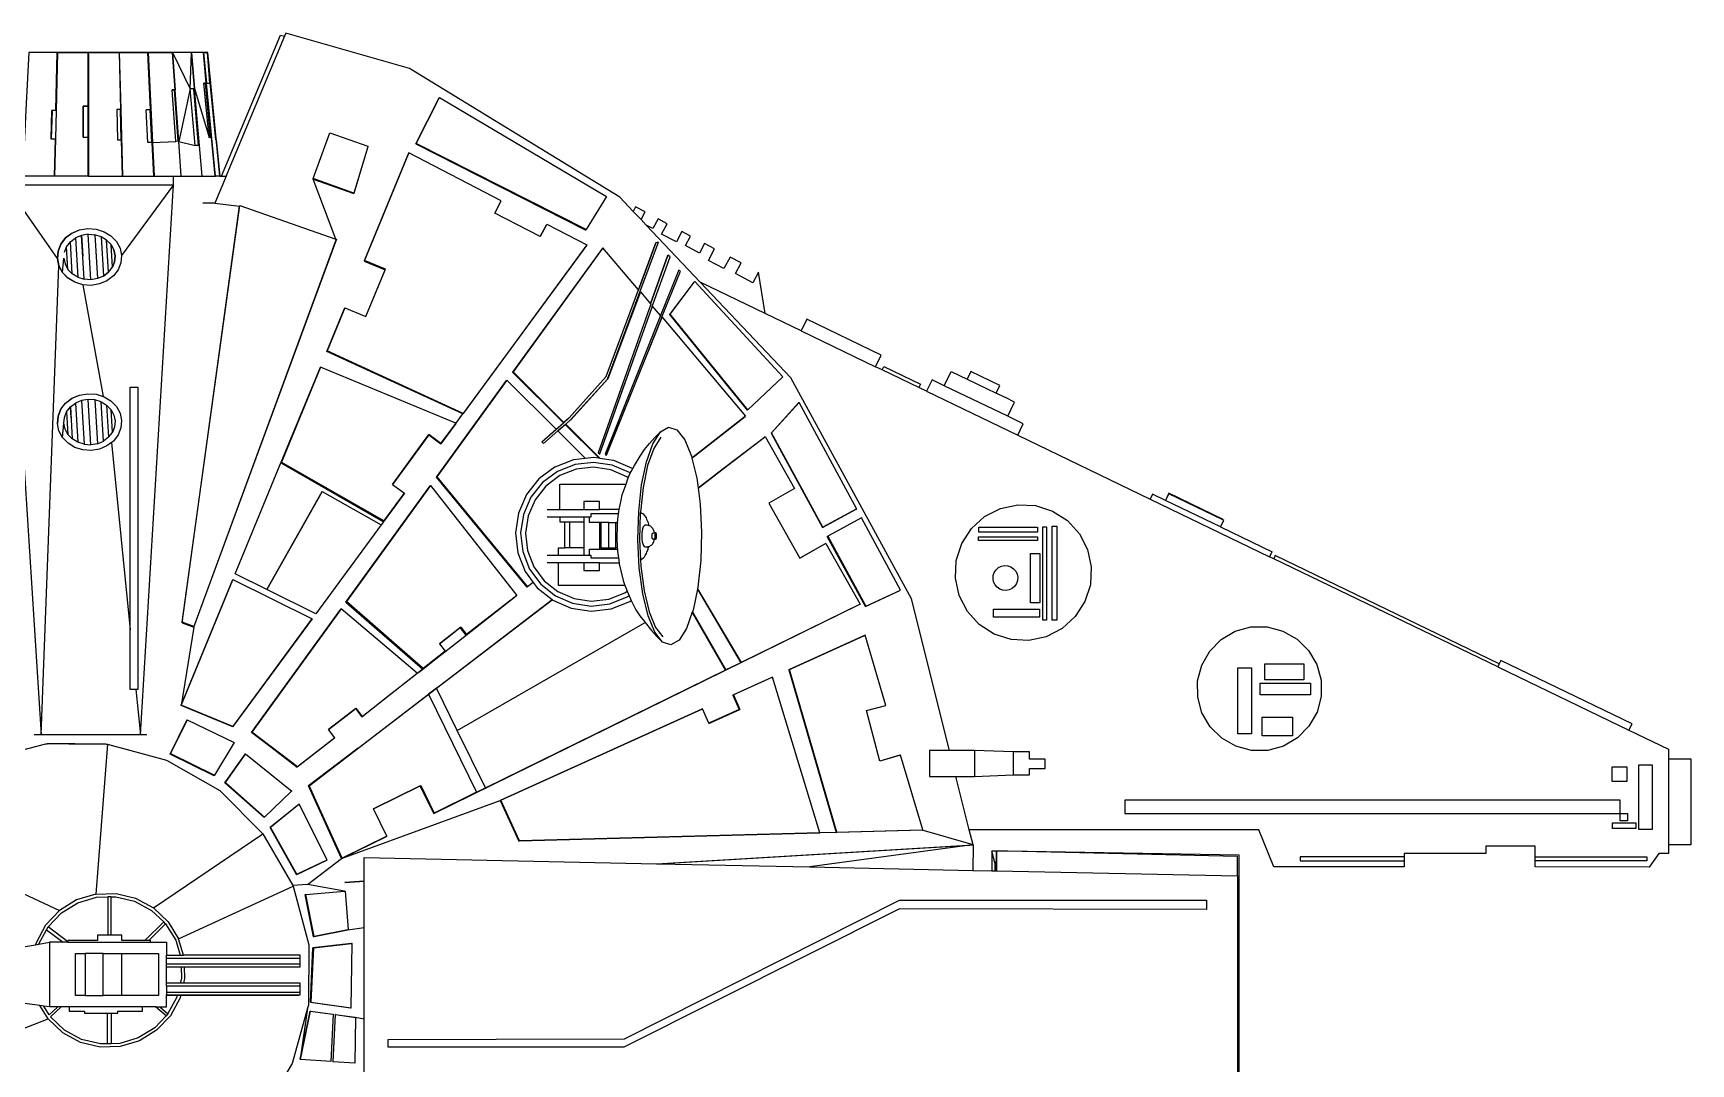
# Model space of a CAD drawing. Header units: metres. Extents: x 38.5 to 96.3, y 24.8 to 67.3.
# Drawn here: x 59.69 to 96.27, y 44.03 to 66.78 of the extents above; entities that cross this region are included whole.
import ezdxf

# ---------------------------------------------------------------- set-up
doc = ezdxf.new("R2010")
doc.units = ezdxf.units.M

msp = doc.modelspace()

# ---------------------------------------------------------------- linework, layer by layer
for p, q in [((60.226, 66.36), (60.226, 66.358)), ((60.902, 66.342), (60.905, 66.342)), ((60.908, 66.359), (60.908, 66.359)), ((61.589, 66.359), (61.589, 66.359)), ((62.217, 66.359), (62.217, 66.358)), ((62.768, 66.359), (62.768, 66.359)), ((63.252, 65.559), (63.183, 66.359)), ((63.189, 66.36), (63.189, 66.359)), ((62.807, 65.536), (62.807, 65.534)), ((63.232, 65.558), (63.232, 65.557)), ((63.489, 65.681), (63.489, 65.679)), ((60.901, 65.173), (60.901, 65.171)), ((68.133, 64.339), (68.648, 65.355)), ((68.648, 65.355), (68.655, 65.367)), ((60.104, 65.078), (60.088, 64.45)), ((60.185, 65.082), (60.185, 65.079)), ((61.612, 65.097), (61.531, 65.096)), ((60.172, 64.451), (60.151, 63.628)), ((62.323, 64.371), (62.837, 64.396)), ((67.072, 64.278), (66.762, 63.245)), ((63.963, 63.672), (63.938, 63.628)), ((65.87, 63.574), (65.868, 63.565)), ((66.37, 62.24), (65.868, 63.565)), ((62.973, 53.77), (64.245, 62.968)), ((71.015, 62.555), (71.021, 62.566)), ((61.048, 62.334), (61.105, 61.367)), ((70.964, 62.456), (70.964, 62.456)), ((60.376, 61.948), (60.426, 62.071)), ((72.262, 62.048), (70.278, 59.31)), ((60.674, 61.397), (60.552, 61.471)), ((61.352, 61.508), (61.24, 61.424)), ((73.92, 61.526), (73.919, 61.526)), ((60.783, 61.231), (61.231, 58.765)), ((73.739, 60.573), (74.28, 61.297)), ((74.288, 61.305), (74.28, 61.297)), ((74.28, 61.297), (74.281, 61.296)), ((73.557, 60.504), (72.331, 57.463)), ((73.739, 60.573), (73.747, 60.581)), ((75.452, 58.461), (73.739, 60.573)), ((78.425, 59.352), (78.28, 59.422)), ((70.145, 59.126), (70.136, 59.118)), ((70.136, 59.118), (70.136, 59.118)), ((71.23, 58.041), (70.145, 59.126)), ((60.755, 58.676), (60.812, 57.71)), ((61.26, 58.603), (61.26, 58.603)), ((60.337, 57.858), (60.365, 58.174)), ((69.014, 58.171), (68.684, 57.723)), ((69.013, 58.171), (68.684, 57.723)), ((69.014, 58.171), (69.013, 58.171)), ((71.512, 58.286), (71.51, 58.283)), ((75.452, 58.461), (75.459, 58.469)), ((67.615, 56.823), (68.423, 57.923)), ((71.268, 58.004), (71.431, 58.146)), ((72.193, 57.405), (71.441, 58.155)), ((60.783, 57.587), (60.784, 57.587)), ((61.415, 57.749), (61.826, 53.611)), ((65.156, 57.3), (67.419, 56)), ((74.79, 57.076), (74.791, 57.073)), ((68.598, 56.992), (70.6, 54.563)), ((74.743, 57.04), (74.745, 57.037)), ((74.759, 57.048), (74.757, 57.051)), ((66.057, 56.655), (64.846, 54.503)), ((84.389, 56.61), (84.336, 56.501)), ((84.677, 56.472), (84.389, 56.61)), ((84.677, 56.471), (84.677, 56.472)), ((85.892, 55.885), (84.677, 56.471)), ((77.85, 56.274), (77.85, 56.274)), ((77.105, 55.873), (77.117, 55.88)), ((85.892, 55.885), (87.028, 55.337)), ((72.579, 55.424), (72.55, 55.424)), ((86.975, 55.227), (87.028, 55.337)), ((87.067, 55.183), (86.975, 55.227)), ((92.009, 52.799), (87.067, 55.183)), ((78.067, 54.135), (78.827, 54.488)), ((68.655, 53.304), (69.114, 53.664)), ((69.047, 51.394), (73.193, 53.777)), ((74.914, 52.833), (74.914, 52.833)), ((77.424, 49.145), (76.378, 52.737)), ((68.589, 52.327), (68.588, 52.327)), ((76.005, 52.568), (75.141, 52.176)), ((66.776, 51.858), (66.776, 51.858)), ((64.504, 51.347), (64.504, 51.347)), ((65.514, 50.581), (64.504, 51.347)), ((65.524, 50.589), (64.513, 51.356)), ((64.513, 51.356), (65.514, 50.581)), ((66.338, 51.224), (65.515, 50.58)), ((66.348, 51.233), (65.524, 50.589)), ((66.338, 51.224), (66.348, 51.233)), ((62.712, 50.869), (62.72, 50.882)), ((65.514, 50.581), (65.515, 50.58)), ((65.515, 50.58), (65.524, 50.589)), ((64.793, 49.483), (63.929, 50.248)), ((67.197, 49.663), (68.242, 50.176)), ((56.518, 49.163), (60.268, 47.421)), ((65.498, 48.211), (64.919, 49.251)), ((79.308, 49.193), (79.321, 49.197)), ((59.983, 46.992), (60.352, 46.717)), ((60.451, 46.729), (60.018, 47.058)), ((61.234, 46.469), (61.641, 46.469)), ((61.641, 46.469), (62.454, 46.469)), ((62.454, 46.469), (62.454, 45.542)), ((62.629, 46.369), (65.579, 46.369)), ((65.579, 46.238), (62.629, 46.238)), ((62.629, 45.75), (62.629, 45.817)), ((62.454, 45.542), (61.641, 45.542)), ((66.3, 45.13), (66.307, 45.128)), ((66.797, 45.062), (66.804, 45.06)), ((67.525, 44.4), (67.525, 44.57))]:
    msp.add_line(p, q)
for points in [[(63.845, 63.628), (65.147, 66.74), (65.236, 66.715)], [(79.909, 50.95), (79.07, 54.298), (76.411, 59.175), (74.411, 61.289), (73.219, 62.549), (73.103, 62.672), (72.932, 62.851), (72.634, 63.167), (67.996, 66.002), (65.265, 66.784), (65.236, 66.715), (63.963, 63.672), (63.945, 63.628)], [(60.218, 66.36), (59.589, 66.36), (59.592, 66.359), (59.592, 66.358), (59.536, 65.231), (59.536, 65.23), (59.498, 64.471), (59.456, 63.628)], [(60.227, 66.358), (60.226, 66.358), (60.221, 66.359), (60.218, 66.359), (59.592, 66.359)], [(60.901, 66.359), (60.902, 66.359), (60.901, 66.36), (60.901, 66.359), (60.227, 66.359), (60.227, 66.358), (60.194, 65.08), (60.194, 65.079), (60.178, 64.449), (60.156, 63.628)], [(60.188, 65.082), (60.221, 66.359), (60.218, 66.36), (60.218, 66.359)], [(60.227, 66.359), (60.226, 66.36), (60.901, 66.36)], [(60.792, 64.49), (60.792, 65.17), (60.789, 65.172), (60.901, 65.173), (60.902, 65.173), (60.902, 65.929), (60.902, 65.939), (60.902, 66.041), (60.902, 66.162), (60.902, 66.176), (60.902, 66.232), (60.902, 66.289), (60.902, 66.312), (60.902, 66.318), (60.905, 66.318), (60.905, 66.319), (60.905, 66.329), (60.905, 66.336), (60.905, 66.336), (60.908, 66.336)], [(60.902, 66.318), (60.902, 66.319), (60.902, 66.329), (60.902, 66.336), (60.902, 66.342), (60.902, 66.357), (60.902, 66.359), (60.905, 66.357)], [(60.908, 66.357), (60.905, 66.357), (60.902, 66.357)], [(60.902, 66.336), (60.905, 66.336), (60.905, 66.342), (60.905, 66.342), (60.908, 66.342)], [(60.902, 66.329), (60.905, 66.329), (60.905, 66.329), (60.908, 66.329)], [(60.908, 66.319), (60.905, 66.319), (60.905, 66.319), (60.902, 66.319)], [(60.902, 66.312), (60.905, 66.312), (60.905, 66.318), (60.905, 66.318), (60.908, 66.318), (60.908, 66.312), (60.908, 66.289), (60.908, 66.232), (60.908, 66.176), (60.908, 66.162), (60.908, 66.041), (60.908, 65.939)], [(60.905, 66.232), (60.905, 66.289), (60.905, 66.312), (60.905, 66.312), (60.905, 66.289), (60.905, 66.232), (60.905, 66.232), (60.902, 66.232)], [(60.902, 66.289), (60.905, 66.289), (60.905, 66.289), (60.908, 66.289)], [(60.908, 66.232), (60.905, 66.232), (60.905, 66.176), (60.905, 66.162), (60.905, 66.041), (60.905, 65.939), (60.902, 65.939)], [(60.908, 66.318), (60.908, 66.319), (60.908, 66.329), (60.908, 66.336), (60.908, 66.342), (60.908, 66.357), (60.908, 66.359), (60.905, 66.357), (60.905, 66.342), (60.905, 66.336), (60.905, 66.329), (60.905, 66.319), (60.905, 66.318), (60.905, 66.312), (60.908, 66.312)], [(61.583, 66.359), (60.908, 66.359), (60.908, 66.359), (60.908, 66.359), (61.583, 66.359)], [(61.583, 66.358), (61.583, 66.359), (61.583, 66.359), (61.583, 66.358), (61.615, 65.099), (61.612, 65.099), (61.531, 65.098), (61.531, 65.096), (61.548, 64.43), (61.629, 64.431), (61.632, 64.431), (61.653, 63.628)], [(61.583, 66.358), (61.583, 66.358), (61.588, 66.359), (61.589, 66.359), (62.219, 66.359)], [(62.219, 66.358), (62.219, 66.359), (62.217, 66.359), (61.589, 66.359), (61.588, 66.359), (61.621, 65.099), (61.658, 63.628)], [(62.307, 64.37), (62.272, 65.094), (62.271, 65.096), (62.28, 65.096), (62.217, 66.358), (62.219, 66.358), (62.224, 66.359), (62.323, 64.371), (62.36, 63.628)], [(62.764, 66.359), (62.225, 66.359), (62.224, 66.359), (62.225, 66.359)], [(62.225, 66.359), (62.225, 66.359), (62.765, 66.359), (62.765, 66.359), (62.765, 66.357), (62.768, 66.321)], [(62.765, 66.359), (62.764, 66.359), (62.764, 66.359), (62.765, 66.357), (62.822, 65.536)], [(63.232, 65.558), (63.232, 65.558), (63.156, 65.557), (63.18, 66.359), (63.18, 66.359), (62.768, 66.359), (62.766, 66.359), (62.766, 66.359), (63.156, 65.557), (62.903, 64.396), (62.766, 66.357), (62.766, 66.359), (62.765, 66.359), (62.764, 66.359)], [(62.766, 66.357), (62.765, 66.357), (62.765, 66.357)], [(63.183, 66.359), (62.768, 66.359), (62.766, 66.359)], [(63.449, 66.359), (63.449, 66.359), (63.449, 66.36), (63.444, 66.359), (63.189, 66.359), (63.183, 66.359), (63.183, 66.359), (63.183, 66.359), (63.18, 66.359), (63.249, 65.559), (63.232, 65.558), (63.232, 65.557), (63.249, 65.559)], [(63.18, 66.359), (63.183, 66.359), (63.183, 66.359)], [(63.808, 63.628), (63.71, 63.628), (63.513, 65.682), (63.588, 65.678), (63.712, 64.432), (63.728, 64.433), (63.808, 63.628), (63.81, 63.628), (63.539, 66.359), (63.537, 66.359), (63.604, 65.68), (63.588, 65.678), (63.537, 66.359), (63.45, 66.359), (63.45, 66.359), (63.449, 66.359), (63.449, 66.359), (63.449, 66.359), (63.449, 66.36), (63.189, 66.36), (63.183, 66.359)], [(63.705, 63.628), (63.623, 64.483), (63.604, 64.483), (63.57, 64.481), (63.455, 65.678), (63.455, 65.68), (63.489, 65.681), (63.489, 65.681), (63.509, 65.681), (63.444, 66.359), (63.444, 66.359)], [(63.444, 66.359), (63.448, 66.359), (63.513, 65.682)], [(63.449, 66.359), (63.448, 66.359), (63.449, 66.359), (63.449, 66.359), (63.45, 66.359), (63.539, 66.359)], [(63.45, 66.359), (63.45, 66.359), (63.45, 66.359)], [(60.908, 66.176), (60.905, 66.176), (60.902, 66.176)], [(60.902, 66.162), (60.905, 66.162), (60.908, 66.162)], [(60.908, 66.041), (60.905, 66.041), (60.902, 66.041)], [(60.908, 65.929), (60.905, 65.929), (60.902, 65.929)], [(60.905, 63.628), (60.905, 64.489), (60.905, 64.625), (60.905, 65.171), (60.905, 65.465), (60.905, 65.929), (60.905, 65.939), (60.908, 65.939), (60.908, 65.929), (60.908, 65.467), (60.908, 65.465), (60.908, 64.627), (60.908, 64.625), (60.908, 63.628), (61.653, 63.628), (61.658, 63.628), (62.353, 63.628), (62.36, 63.628), (62.785, 63.628), (62.956, 63.628), (62.902, 64.397), (62.887, 64.397), (62.837, 64.396), (62.757, 65.533), (62.757, 65.535), (62.807, 65.536), (62.807, 65.536), (62.822, 65.536), (62.807, 65.534), (62.807, 65.536)], [(62.887, 64.397), (62.807, 65.534), (62.807, 65.534), (62.757, 65.533)], [(63.415, 63.628), (63.356, 64.308), (63.34, 64.308), (63.263, 64.306), (63.156, 65.555), (63.156, 65.557)], [(63.34, 64.308), (63.232, 65.557), (63.232, 65.557), (63.156, 65.555)], [(63.418, 63.628), (63.252, 65.559), (63.57, 64.481)], [(63.604, 64.483), (63.489, 65.679), (63.489, 65.679), (63.455, 65.678)], [(63.489, 65.681), (63.489, 65.679), (63.509, 65.681)], [(60.789, 65.172), (60.789, 64.49), (60.792, 64.49), (60.902, 64.492), (60.902, 64.489), (60.902, 63.628)], [(60.902, 65.173), (60.905, 65.171), (60.901, 65.171), (60.792, 65.17)], [(60.908, 65.467), (60.905, 65.465), (60.908, 65.465)], [(60.194, 65.079), (60.185, 65.079), (60.104, 65.078), (60.095, 65.08), (60.079, 64.45), (60.088, 64.45), (60.172, 64.451), (60.178, 64.449)], [(60.095, 65.08), (60.185, 65.082), (60.188, 65.082), (60.194, 65.08)], [(61.612, 65.099), (61.612, 65.097), (61.615, 65.099)], [(61.629, 64.431), (61.612, 65.097), (61.621, 65.099)], [(62.353, 63.628), (62.316, 64.371), (62.307, 64.37), (62.219, 64.369), (62.183, 65.093), (62.183, 65.095), (62.271, 65.096)], [(62.28, 65.096), (62.272, 65.094), (62.183, 65.093)], [(60.902, 64.492), (60.905, 64.489), (60.902, 64.489)], [(60.908, 64.625), (60.905, 64.625), (60.908, 64.627)], [(62.957, 63.628), (62.903, 64.396), (63.263, 64.306)], [(66.997, 61.764), (67.975, 64.141), (67.969, 64.13), (66.99, 61.753)], [(67.074, 64.287), (67.072, 64.278), (67.072, 64.278)], [(71.015, 62.555), (71.015, 62.555), (70.964, 62.456), (70.879, 62.293), (69.878, 62.811), (70.019, 63.084), (67.975, 64.141)], [(68.14, 64.351), (68.133, 64.339), (71.884, 62.435), (71.891, 62.447)], [(60.908, 63.628), (60.905, 63.628), (60.902, 63.628), (60.156, 63.628), (60.151, 63.628), (59.456, 63.628), (59.449, 63.628), (59.093, 63.628), (59.093, 63.437), (62.785, 63.437), (62.785, 63.628)], [(60.222, 61.811), (59.093, 63.437), (59.862, 51.297), (60.256, 61.65)], [(61.956, 52.3), (62.055, 51.297), (62.785, 63.437), (61.638, 61.878)], [(62.956, 63.628), (62.957, 63.628), (63.415, 63.628), (63.418, 63.628), (63.705, 63.628), (63.71, 63.628)], [(63.81, 63.628), (63.845, 63.628), (63.938, 63.628), (63.945, 63.628), (63.696, 63.033), (63.433, 63.033)], [(65.868, 63.565), (66.762, 63.245), (66.765, 63.254)], [(63.696, 63.033), (64.245, 62.968), (64.249, 62.981), (66.37, 62.24), (66.38, 62.237), (63.237, 53.687), (62.977, 53.783), (64.249, 62.981)], [(73.103, 62.672), (73.191, 62.839), (72.984, 62.949), (72.932, 62.851)], [(70.879, 62.293), (70.88, 62.293), (70.964, 62.456), (71.015, 62.555), (71.021, 62.566), (71.905, 62.109), (71.898, 62.098), (71.898, 62.098), (69.168, 58.381), (69.171, 58.386), (69.174, 58.391)], [(75.843, 60.598), (75.696, 61.509), (75.572, 61.276), (75.187, 61.481), (75.31, 61.713), (75.069, 61.842), (74.933, 61.586), (74.591, 61.768), (74.727, 62.023), (74.507, 62.14), (74.395, 61.929), (74.082, 62.095), (74.194, 62.306), (74.005, 62.406), (73.883, 62.177), (73.558, 62.35), (73.68, 62.579), (73.479, 62.686), (73.365, 62.471), (73.219, 62.549)], [(60.608, 61.285), (60.456, 61.378), (60.336, 61.502), (60.256, 61.65), (60.222, 61.811), (60.237, 61.974), (60.298, 62.128), (60.403, 62.263), (60.544, 62.369), (60.711, 62.44), (60.893, 62.47), (60.894, 62.47)], [(60.545, 62.369), (60.404, 62.263), (60.299, 62.128), (60.238, 61.974), (60.223, 61.811), (60.257, 61.65), (60.337, 61.502), (60.365, 61.817), (60.392, 61.689), (60.455, 61.571), (60.426, 62.071), (60.509, 62.179)], [(60.455, 61.571), (60.552, 61.471), (60.509, 62.179), (60.622, 62.264)], [(60.545, 62.369), (60.712, 62.44), (60.894, 62.47), (60.894, 62.47), (61.078, 62.457), (61.253, 62.402), (61.405, 62.31), (61.525, 62.185), (61.605, 62.038), (61.638, 61.878), (61.639, 61.877), (61.624, 61.714), (61.562, 61.559), (61.458, 61.425), (61.317, 61.318), (61.15, 61.248), (60.968, 61.218)], [(60.961, 61.343), (60.961, 61.343), (60.901, 62.345), (60.756, 62.321), (60.622, 62.264), (60.674, 61.397), (60.812, 61.353), (60.813, 61.353)], [(61.351, 61.527), (61.31, 62.216), (61.31, 62.217), (61.188, 62.29), (61.24, 61.424), (61.24, 61.423), (61.106, 61.367), (60.961, 61.343), (60.813, 61.353), (60.756, 62.321), (60.782, 61.863), (60.782, 61.863)], [(60.901, 62.345), (61.048, 62.334), (61.049, 62.334)], [(61.188, 62.29), (61.188, 62.291), (61.049, 62.334), (61.106, 61.367), (61.105, 61.367), (60.961, 61.343)], [(61.24, 61.423), (61.352, 61.508), (61.31, 62.216), (61.31, 62.217), (61.188, 62.291)], [(61.352, 61.508), (61.436, 61.616), (61.436, 61.618), (61.407, 62.115), (61.406, 62.117), (61.31, 62.217)], [(63.237, 53.687), (63.233, 53.674), (66.377, 62.223), (66.38, 62.237)], [(61.436, 61.616), (61.486, 61.74), (61.497, 61.87), (61.47, 61.999), (61.406, 62.117)], [(61.407, 62.115), (61.469, 61.999), (61.496, 61.87), (61.485, 61.74), (61.436, 61.618)], [(71.905, 62.109), (69.174, 58.391), (66.175, 59.769)], [(71.518, 58.291), (72.334, 59.204), (73.049, 61.118), (73.047, 61.121), (73.046, 61.122), (72.262, 62.048), (72.254, 62.04), (70.27, 59.302), (71.394, 58.183)], [(73.046, 61.122), (73.431, 62.154), (73.433, 62.156), (73.047, 61.121)], [(73.08, 61.068), (73.488, 62.169), (73.433, 62.156)], [(73.313, 60.81), (73.693, 61.884), (73.694, 61.886), (73.314, 60.809)], [(73.351, 60.749), (73.744, 61.85), (73.694, 61.886)], [(60.784, 61.231), (60.609, 61.285), (60.457, 61.378), (60.337, 61.502)], [(68.688, 57.728), (68.423, 57.923), (68.419, 57.917), (68.684, 57.723), (68.688, 57.728), (69.013, 58.171), (69.017, 58.177), (69.014, 58.171), (69.168, 58.381), (66.169, 59.759), (66.56, 60.708), (66.566, 60.719), (67.028, 60.528), (67.029, 60.527), (67.46, 61.573), (66.997, 61.764), (66.99, 61.753), (67.453, 61.562)], [(67.028, 60.528), (67.453, 61.562), (67.46, 61.573)], [(73.931, 61.553), (73.93, 61.554), (73.931, 61.555), (73.931, 61.553), (73.92, 61.526), (73.53, 60.553), (73.534, 60.549), (72.311, 57.493), (72.331, 57.463), (72.334, 57.459), (73.566, 60.512), (75.412, 58.331), (74.226, 57.402)], [(73.93, 61.554), (73.919, 61.526), (73.53, 60.554)], [(73.566, 60.512), (73.557, 60.504), (73.971, 61.529), (73.931, 61.555)], [(60.968, 61.218), (60.967, 61.218), (60.967, 61.218), (60.784, 61.231), (60.783, 61.231), (60.608, 61.285)], [(76.635, 60.216), (78.28, 59.422), (78.405, 59.68), (76.759, 60.474), (76.635, 60.216), (75.843, 60.598), (74.411, 61.289)], [(73.088, 61.076), (72.374, 59.153), (72.374, 59.153), (71.554, 58.253), (71.548, 58.248), (71.441, 58.155), (71.433, 58.147), (71.268, 58.004)], [(71.548, 58.248), (72.365, 59.145), (73.08, 61.068), (73.088, 61.076), (73.313, 60.81), (73.314, 60.809), (73.318, 60.804), (72.159, 57.524), (72.19, 57.5), (72.194, 57.497), (73.359, 60.756)], [(73.53, 60.553), (73.53, 60.554), (73.359, 60.756), (73.351, 60.749), (72.19, 57.5)], [(66.566, 60.719), (66.175, 59.769), (66.169, 59.759)], [(69.017, 58.177), (66.027, 59.411), (65.165, 57.318)], [(70.27, 59.302), (70.278, 59.31), (71.402, 58.19)], [(79.794, 59.003), (79.946, 59.318), (80.297, 59.149), (80.938, 58.84), (81.019, 59.008), (80.378, 59.317), (80.297, 59.149)], [(70.145, 59.126), (68.598, 56.992), (68.589, 56.983)], [(70.723, 54.659), (70.6, 54.563), (70.591, 54.554), (68.589, 56.983), (70.136, 59.118)], [(81.416, 57.909), (81.537, 58.162), (81.195, 58.327), (79.794, 59.003), (79.525, 59.132), (79.404, 58.88), (79.235, 58.962)], [(60.893, 58.826), (60.894, 58.826), (61.078, 58.813), (61.231, 58.765), (61.253, 58.758), (61.405, 58.666), (61.525, 58.541), (61.605, 58.394), (61.639, 58.233), (61.624, 58.07), (61.562, 57.915), (61.458, 57.781), (61.415, 57.749), (61.317, 57.674), (61.15, 57.604), (60.968, 57.574), (60.967, 57.574), (60.784, 57.587), (60.609, 57.641), (60.457, 57.734), (60.337, 57.858), (60.257, 58.006), (60.223, 58.167), (60.238, 58.33), (60.222, 58.167)], [(60.238, 58.33), (60.299, 58.484), (60.237, 58.33), (60.298, 58.484), (60.403, 58.619), (60.544, 58.725), (60.711, 58.796)], [(60.299, 58.484), (60.404, 58.619), (60.545, 58.725), (60.712, 58.796), (60.894, 58.826)], [(60.523, 58.29), (60.509, 58.535), (60.551, 57.827), (60.551, 57.828), (60.455, 57.927), (60.392, 58.045), (60.365, 58.174), (60.376, 58.304), (60.426, 58.427), (60.455, 57.927)], [(60.426, 58.427), (60.509, 58.535), (60.622, 58.62)], [(60.756, 58.677), (60.813, 57.709), (60.812, 57.71), (60.674, 57.753), (60.551, 57.827)], [(61.352, 57.864), (61.352, 57.864), (61.24, 57.779), (61.24, 57.78), (61.188, 58.646), (61.188, 58.647), (61.049, 58.69), (61.048, 58.69), (60.901, 58.701), (60.756, 58.677), (60.755, 58.676), (60.622, 58.62), (60.674, 57.753)], [(60.813, 57.709), (60.961, 57.699), (60.961, 57.699), (60.901, 58.701)], [(61.049, 58.69), (61.049, 58.69), (61.106, 57.723), (61.106, 57.723), (60.961, 57.699)], [(61.049, 58.69), (61.048, 58.69), (61.105, 57.723), (61.106, 57.723), (61.24, 57.779)], [(61.188, 58.647), (61.26, 58.603), (61.31, 58.573), (61.352, 57.864), (61.436, 57.972)], [(61.188, 58.646), (61.26, 58.603), (61.31, 58.573), (61.352, 57.864), (61.24, 57.78)], [(61.31, 58.573), (61.31, 58.573), (61.406, 58.473)], [(75.973, 57.952), (76.584, 58.629), (76.596, 58.635), (75.985, 57.959)], [(77.862, 56.281), (77.862, 56.281), (76.596, 58.635)], [(79.404, 58.88), (81.416, 57.909), (84.336, 56.501), (86.975, 55.227)], [(81.195, 58.327), (81.347, 58.642), (81.144, 58.74), (81.14, 58.742), (80.938, 58.84)], [(61.407, 58.471), (61.469, 58.355), (61.496, 58.226), (61.485, 58.096), (61.436, 57.974)], [(71.222, 58.034), (71.394, 58.183), (71.396, 58.184), (71.51, 58.283), (71.511, 58.284)], [(71.513, 58.287), (71.511, 58.284), (71.518, 58.291), (71.513, 58.287), (71.512, 58.286), (71.402, 58.19), (71.396, 58.184)], [(74.226, 57.401), (75.402, 58.322), (75.412, 58.331)], [(67.615, 56.823), (68.419, 57.917), (67.615, 56.823), (67.615, 56.823), (67.88, 56.629)], [(71.868, 57.403), (71.268, 58.004), (71.268, 58.004), (71.267, 58.004), (70.947, 57.726), (70.913, 57.765)], [(72.171, 57.409), (71.431, 58.146), (71.433, 58.147)], [(72.618, 56.267), (72.661, 56.475), (72.69, 56.597), (72.731, 56.715), (72.773, 56.832), (72.82, 56.966), (72.821, 56.969), (72.866, 57.07), (72.883, 57.108), (72.919, 57.173), (72.958, 57.245), (73.086, 57.444), (73.182, 57.591), (73.289, 57.73), (73.405, 57.861), (73.531, 57.983)], [(74.361, 56.744), (74.409, 56.389), (74.439, 55.77), (74.422, 55.145), (74.357, 54.558), (74.35, 54.522), (74.347, 54.509), (74.251, 54.046), (74.238, 54.01), (74.235, 54.001), (74.11, 53.647), (73.943, 53.386), (73.762, 53.282), (73.579, 53.342), (73.407, 53.562), (73.258, 53.926), (73.141, 54.409), (73.065, 54.98), (73.034, 55.599), (73.052, 56.224), (73.116, 56.812), (73.222, 57.323), (73.364, 57.722), (73.531, 57.983), (73.712, 58.087), (73.894, 58.027), (74.066, 57.808), (74.216, 57.444)], [(73.541, 57.866), (73.383, 57.619), (73.248, 57.24), (73.147, 56.755), (73.088, 56.209), (73.086, 56.196), (73.07, 55.603), (73.092, 55.164), (73.099, 55.016), (73.171, 54.474), (73.282, 54.014), (73.424, 53.669), (73.587, 53.461)], [(74.216, 57.444), (74.226, 57.402), (74.226, 57.401), (74.332, 56.96), (74.361, 56.747), (74.361, 56.744), (74.745, 57.037), (74.759, 57.048), (74.791, 57.073), (75.827, 57.865), (75.844, 57.878)], [(74.361, 56.747), (74.743, 57.04), (74.757, 57.051), (74.79, 57.076), (75.825, 57.868), (75.827, 57.865)], [(75.825, 57.868), (75.844, 57.878), (76.493, 56.732), (75.921, 56.408), (76.606, 55.199), (77.159, 55.513), (77.178, 55.523), (77.937, 54.182), (75.311, 52.893)], [(61.106, 57.723), (61.105, 57.723), (60.961, 57.699)], [(67.427, 56.012), (67.419, 56), (67.367, 55.93), (65.925, 53.966), (64.847, 54.503), (64.847, 54.503), (64.846, 54.503), (64.148, 54.851), (65.156, 57.3), (65.162, 57.313), (65.165, 57.318), (67.431, 56.017), (67.427, 56.012), (67.877, 56.623), (67.88, 56.629), (67.431, 56.017)], [(71.205, 57.212), (70.849, 56.948), (70.573, 56.6), (70.396, 56.193), (70.331, 55.754), (70.381, 55.313), (70.544, 54.901), (70.723, 54.659), (70.808, 54.544), (71.139, 54.281), (71.14, 54.28), (71.156, 54.268), (71.563, 54.091), (72.002, 54.026), (72.443, 54.076), (72.856, 54.239), (72.886, 54.262)], [(72.866, 57.07), (72.846, 57.086), (72.467, 57.25), (72.057, 57.311), (71.646, 57.264), (71.261, 57.112), (70.928, 56.866), (70.671, 56.542), (70.506, 56.162), (70.445, 55.752), (70.492, 55.341), (70.644, 54.956), (70.89, 54.623), (71.214, 54.366), (71.594, 54.201), (72.004, 54.14), (72.415, 54.187), (72.8, 54.339), (72.84, 54.368)], [(72.821, 56.969), (72.791, 56.993), (72.437, 57.146), (72.055, 57.203), (71.672, 57.159), (71.313, 57.018), (71.003, 56.788), (70.763, 56.486), (70.61, 56.132), (70.553, 55.75), (70.597, 55.367), (70.738, 55.008), (70.968, 54.698), (71.27, 54.458), (71.624, 54.305), (72.006, 54.248), (72.389, 54.292), (72.748, 54.434), (72.798, 54.471)], [(71.205, 57.212), (71.618, 57.375), (71.868, 57.403), (72.059, 57.425), (72.171, 57.409), (72.193, 57.405), (72.498, 57.36), (72.905, 57.183), (72.919, 57.173)], [(66.591, 54.227), (68.448, 56.79), (68.448, 56.79), (68.458, 56.799), (66.601, 54.237), (66.591, 54.227), (68.285, 52.749), (68.201, 52.683)], [(68.458, 56.799), (70.359, 54.374), (69.253, 53.508)], [(71.309, 56.267), (71.309, 56.832), (72.773, 56.832)], [(66.063, 56.664), (66.057, 56.655), (64.847, 54.503), (66.063, 56.664), (67.367, 55.93)], [(71.032, 56.267), (71.309, 56.267), (71.842, 56.267), (72.188, 56.267), (72.188, 56.448), (71.842, 56.448), (71.842, 56.267)], [(85.944, 56.04), (85.949, 56.051), (84.752, 56.628), (84.677, 56.472)], [(85.892, 55.885), (85.963, 56.031), (85.944, 56.04), (84.748, 56.617), (84.677, 56.471)], [(72.389, 55.982), (72.55, 55.982), (72.583, 55.982), (72.604, 56.173), (71.996, 56.173), (71.996, 56.1), (71.964, 56.1), (71.842, 56.1), (71.309, 56.1), (71.032, 56.1)], [(71.309, 56.1), (71.309, 55.999), (71.42, 55.999)], [(71.853, 55.424), (71.842, 55.424), (71.534, 55.424), (71.42, 55.424), (71.42, 55.999), (71.534, 55.999)], [(71.534, 55.424), (71.534, 55.999), (71.842, 55.999), (71.853, 55.999)], [(71.842, 56.1), (71.842, 55.999), (71.842, 55.424), (71.842, 55.264)], [(72.214, 55.982), (72.214, 55.424), (72.389, 55.424), (72.389, 55.982), (72.214, 55.982), (72.188, 55.982), (71.964, 55.982), (71.964, 56.1)], [(72.604, 56.173), (72.61, 56.229), (72.618, 56.267), (72.188, 56.267)], [(72.188, 55.982), (72.188, 55.424), (72.188, 55.393)], [(72.389, 55.424), (72.55, 55.424), (72.55, 55.982)], [(72.583, 55.982), (72.579, 55.945), (72.575, 55.904), (72.568, 55.65), (72.579, 55.424), (72.581, 55.398), (72.581, 55.393)], [(73.088, 56.209), (73.099, 56.205), (73.124, 56.19), (73.147, 56.171), (73.167, 56.15), (73.201, 56.106), (73.215, 56.084), (73.227, 56.06), (73.253, 55.995), (73.258, 55.974), (73.273, 55.914)], [(73.401, 55.755), (73.4, 55.758), (73.393, 55.786), (73.389, 55.799), (73.379, 55.822), (73.372, 55.836), (73.362, 55.849), (73.349, 55.866), (73.337, 55.879), (73.324, 55.89), (73.309, 55.899), (73.293, 55.907), (73.276, 55.913), (73.273, 55.914), (73.258, 55.919), (73.241, 55.922), (73.235, 55.923), (73.223, 55.924), (73.212, 55.924), (73.205, 55.923), (73.187, 55.921), (73.17, 55.91), (73.153, 55.885), (73.139, 55.846), (73.129, 55.795), (73.122, 55.738), (73.121, 55.676), (73.124, 55.615), (73.131, 55.559), (73.143, 55.512), (73.157, 55.476), (73.174, 55.454), (73.192, 55.449), (73.21, 55.446), (73.228, 55.445), (73.246, 55.447), (73.263, 55.451), (73.272, 55.454), (73.28, 55.456), (73.297, 55.464), (73.313, 55.474), (73.328, 55.483), (73.341, 55.494), (73.353, 55.507), (73.363, 55.521), (73.375, 55.539), (73.382, 55.553), (73.387, 55.567), (73.395, 55.59), (73.401, 55.614)], [(73.427, 55.614), (73.433, 55.617), (73.438, 55.625), (73.442, 55.637), (73.445, 55.652), (73.447, 55.669), (73.447, 55.687), (73.446, 55.705), (73.444, 55.722), (73.441, 55.736), (73.436, 55.747), (73.431, 55.753), (73.426, 55.755)], [(78.055, 54.128), (78.055, 54.128), (77.211, 55.678), (77.223, 55.684)], [(71.032, 55.264), (71.28, 55.264), (71.842, 55.264), (71.964, 55.264), (71.996, 55.264), (71.996, 55.202), (72.604, 55.202)], [(71.28, 55.264), (71.28, 55.424), (71.42, 55.424)], [(71.964, 55.264), (71.964, 55.393), (72.188, 55.393), (72.581, 55.393), (72.585, 55.345), (72.604, 55.202), (72.618, 55.096)], [(72.214, 55.424), (72.188, 55.424), (72.187, 55.424)], [(73.092, 55.164), (73.11, 55.174), (73.134, 55.189), (73.157, 55.207), (73.176, 55.228), (73.192, 55.252), (73.224, 55.301), (73.234, 55.325), (73.259, 55.395), (73.264, 55.415), (73.272, 55.454)], [(77.178, 55.523), (76.606, 55.199), (76.606, 55.199)], [(92.042, 52.867), (87.1, 55.252), (87.067, 55.183)], [(71.842, 55.096), (71.842, 54.922), (72.188, 54.922), (72.188, 55.096), (71.842, 55.096), (71.28, 55.096), (71.032, 55.096)], [(72.749, 54.591), (71.28, 54.591), (71.28, 55.096)], [(72.188, 55.096), (72.618, 55.096), (72.622, 55.069), (72.71, 54.705), (72.749, 54.591), (72.754, 54.578), (72.798, 54.471), (72.84, 54.368), (72.848, 54.349), (72.886, 54.262), (72.914, 54.201), (72.991, 54.059)], [(62.977, 53.783), (62.973, 53.77), (63.233, 53.674), (62.952, 51.945), (64.094, 54.72), (64.098, 54.727)], [(64.098, 51.481), (62.956, 51.952), (64.098, 54.727), (65.843, 53.856)], [(74.35, 54.522), (75.311, 52.893), (75.304, 52.889), (74.968, 52.725), (69.663, 50.122), (69.669, 50.125)], [(66.859, 51.005), (66.859, 51.005), (65.764, 50.168), (66.859, 51.005), (71.139, 54.281)], [(69.124, 53.673), (68.654, 53.305), (68.655, 53.304), (68.783, 53.14), (68.295, 52.758), (66.601, 54.237)], [(66.859, 51.005), (68.588, 52.327), (68.411, 52.191), (68.412, 52.192), (69.473, 50.029), (69.663, 50.122), (69.669, 50.125), (69.047, 51.394), (68.589, 52.327), (71.14, 54.28)], [(68.286, 52.75), (68.611, 53.004), (68.774, 53.131), (69.243, 53.499), (70.349, 54.365), (70.359, 54.374)], [(69.663, 50.122), (69.663, 50.122), (69.479, 50.032), (69.473, 50.029), (69.473, 50.029), (69.472, 50.029), (68.539, 49.571), (68.527, 49.564), (77.919, 54.172), (77.937, 54.182), (75.304, 52.889)], [(74.347, 54.509), (75.304, 52.889), (74.974, 52.728)], [(64.094, 51.474), (65.839, 53.849), (65.843, 53.856), (64.098, 51.481), (64.094, 51.474), (64.094, 51.474), (62.952, 51.945), (62.956, 51.952)], [(68.164, 52.656), (66.485, 54.077), (66.485, 54.077)], [(72.991, 54.059), (73.08, 53.923), (73.179, 53.795), (73.193, 53.777), (73.332, 53.6), (73.451, 53.466), (73.579, 53.342)], [(74.238, 54.01), (74.914, 52.833), (74.974, 52.728), (74.968, 52.725), (74.235, 54.001)], [(68.285, 52.749), (68.286, 52.749), (68.286, 52.75), (68.295, 52.758), (68.774, 53.131), (68.783, 53.14)], [(66.8, 51.877), (66.8, 51.877), (66.941, 51.697), (67.444, 52.09), (68.155, 52.647), (68.201, 52.683), (68.286, 52.749), (68.611, 53.004)], [(66.951, 51.705), (68.164, 52.656), (68.155, 52.647)], [(77.051, 49.136), (76.005, 52.568), (75.99, 52.564), (75.126, 52.173), (75.269, 51.856)], [(65.74, 47.991), (66.494, 48.567), (65.764, 50.168), (65.776, 50.174), (68.412, 52.192)], [(75.126, 52.173), (75.141, 52.176), (75.284, 51.859)], [(63.086, 51.631), (64.121, 51.125), (63.691, 50.407), (63.683, 50.394), (62.712, 50.869), (63.078, 51.618), (63.086, 51.631), (62.72, 50.882), (63.691, 50.407)], [(66.206, 51.413), (66.809, 51.886), (66.8, 51.877)], [(66.348, 51.233), (66.348, 51.233), (66.207, 51.412), (66.776, 51.858), (66.8, 51.877), (66.776, 51.858), (66.206, 51.413), (66.207, 51.412)], [(66.809, 51.886), (66.951, 51.705), (66.941, 51.697)], [(74.599, 51.552), (74.6, 51.55), (75.284, 51.859), (75.269, 51.856), (74.599, 51.552), (74.457, 51.867), (74.442, 51.863), (69.996, 49.851), (70.011, 49.855), (74.457, 51.867)], [(80.43, 48.868), (79.308, 49.193), (77.411, 49.142), (77.036, 49.132), (77.051, 49.136), (70.42, 48.956), (70.011, 49.855), (74.442, 51.863)], [(62.2, 51.297), (62.055, 51.297), (59.862, 51.297), (59.707, 51.297)], [(94.906, 51.401), (95.779, 50.98), (95.779, 50.766), (95.779, 48.866)], [(58.575, 50.714), (58.66, 50.762), (59.971, 51.1), (59.995, 51.1), (59.995, 51.1)], [(60.608, 51.096), (60.61, 51.096), (60.623, 51.096), (61.297, 51.092), (61.327, 51.092), (61.073, 47.78), (60.647, 47.654), (60.268, 47.421), (59.962, 47.098), (59.751, 46.708), (59.74, 46.664)], [(61.327, 51.092), (62.634, 50.739), (63.804, 50.065), (64.757, 49.115), (65.418, 47.972), (65.427, 47.955), (65.771, 46.664), (65.763, 45.329), (65.745, 45.265), (65.404, 44.042), (65.392, 44.022), (64.719, 42.889), (64.608, 42.781), (64.607, 42.78), (63.755, 41.951), (62.578, 41.29), (61.266, 40.952), (61.242, 40.953), (61.242, 40.953), (59.94, 40.96), (59.951, 40.957), (61.23, 40.949), (61.242, 40.953)], [(60.475, 51.097), (60.6, 51.096), (60.608, 51.096), (60.475, 51.097), (59.995, 51.1), (60.008, 51.103), (61.286, 51.095), (61.297, 51.092)], [(80.465, 50.95), (79.909, 50.95), (79.471, 50.95), (79.471, 50.379), (80.052, 50.379), (80.465, 50.379), (81.318, 50.411)], [(81.318, 50.918), (81.318, 50.411), (81.675, 50.411), (81.675, 50.556), (82.024, 50.556), (82.024, 50.763), (81.675, 50.763), (81.675, 50.918), (81.318, 50.918), (80.465, 50.95), (80.465, 50.379)], [(78.831, 50.85), (78.818, 50.847), (78.375, 50.715)], [(95.779, 50.766), (96.272, 50.766), (96.272, 48.866), (95.779, 48.866), (95.779, 48.676), (95.563, 48.676), (95.355, 48.379), (92.834, 48.38), (92.834, 48.514), (92.834, 48.607), (95.301, 48.607), (95.301, 48.514), (92.834, 48.514)], [(66.495, 48.567), (66.506, 48.573), (65.776, 50.174), (66.494, 48.567), (66.495, 48.567), (67.483, 49.052), (67.494, 49.058), (66.506, 48.573)], [(67.494, 49.058), (67.198, 49.663), (67.197, 49.663), (68.23, 50.169), (68.242, 50.176), (68.539, 49.571)], [(68.527, 49.564), (68.23, 50.169), (67.198, 49.663)], [(80.361, 48.859), (80.43, 48.868), (80.346, 49.203), (80.052, 50.379)], [(66.17, 48.531), (65.498, 48.211), (65.506, 48.215), (66.178, 48.536), (65.556, 49.767), (65.548, 49.762), (64.919, 49.251), (64.927, 49.255)], [(65.556, 49.767), (64.927, 49.255), (65.506, 48.215), (66.17, 48.531), (66.17, 48.531), (66.178, 48.536)], [(66.494, 48.567), (69.996, 49.851), (70.405, 48.952), (70.42, 48.956), (77.036, 49.132), (70.405, 48.952)], [(61.073, 47.78), (61.518, 47.792), (61.95, 47.689), (62.341, 47.477), (64.757, 49.115)], [(89.948, 48.607), (89.948, 48.514), (89.948, 48.384), (87.069, 48.384), (86.736, 49.203), (80.346, 49.203)], [(66.353, 45.123), (66.3, 44.084), (66.307, 44.082), (66.36, 45.121), (66.353, 45.123), (66.797, 45.062), (66.995, 45.031), (66.995, 47.045), (66.995, 48.066), (66.995, 48.066), (66.995, 48.587), (73.444, 48.451), (80.43, 48.868), (80.427, 48.304), (80.846, 48.295), (80.918, 48.294), (80.917, 48.448), (80.846, 48.732)], [(73.478, 48.451), (80.361, 48.859), (76.83, 48.38)], [(80.943, 48.293), (80.946, 48.73), (80.846, 48.732), (80.846, 48.295)], [(86.27, 43.231), (86.307, 43.232), (86.307, 48.643), (81.196, 48.726), (80.946, 48.732), (80.946, 48.73), (80.946, 48.293)], [(86.27, 48.181), (86.27, 48.61), (81.196, 48.726)], [(92.834, 48.607), (92.834, 48.842), (91.75, 48.842), (91.75, 48.678), (89.948, 48.681), (89.948, 48.607), (87.653, 48.607), (87.653, 48.514), (89.948, 48.514)], [(73.444, 48.451), (73.478, 48.451), (76.83, 48.38), (80.427, 48.304)], [(80.918, 48.294), (80.943, 48.293), (80.946, 48.293), (86.27, 48.181), (86.27, 43.634)], [(63.01, 45.817), (62.939, 45.817), (62.629, 45.817), (62.629, 46.17), (62.629, 46.175), (62.959, 46.175), (63.028, 46.175), (65.549, 46.175), (65.579, 46.175), (65.579, 46.238), (65.579, 46.369), (65.579, 46.436), (63.002, 46.436), (62.896, 46.792), (65.427, 47.955)], [(66.559, 47.843), (65.74, 47.991), (65.418, 47.972)], [(66.995, 48.066), (66.569, 48.04), (66.571, 48.041), (66.995, 48.066)], [(59.814, 46.677), (59.815, 46.683), (59.983, 46.992), (60.018, 47.058), (60.312, 47.367), (60.675, 47.59), (61.084, 47.712), (61.338, 47.719)], [(61.412, 47.721), (61.338, 47.719), (61.338, 46.877)], [(61.412, 46.877), (61.412, 47.721), (61.51, 47.723), (61.925, 47.624), (62.3, 47.421), (62.568, 47.167)], [(65.878, 46.841), (65.692, 47.774), (65.702, 47.776), (66.559, 47.843), (66.576, 47.844), (66.643, 46.999)], [(66.632, 46.996), (66.632, 46.996), (65.878, 46.841), (65.888, 46.844), (65.702, 47.776)], [(72.739, 44.589), (78.804, 47.646), (78.806, 47.646)], [(62.341, 47.477), (62.664, 47.171), (62.896, 46.792)], [(62.61, 47.127), (62.568, 47.167), (62.154, 46.76)], [(62.238, 46.76), (62.61, 47.127), (62.833, 46.764), (62.93, 46.436)], [(66.632, 46.996), (66.643, 46.999), (66.632, 46.996), (65.888, 46.844), (66.632, 46.996), (66.995, 47.045)], [(62.663, 45.139), (62.625, 45.098), (62.388, 45.293), (62.099, 45.293), (60.479, 45.293), (60.309, 45.293), (60.23, 45.293), (60.049, 45.293), (59.925, 45.309), (59.837, 45.321), (59.168, 45.408), (58.287, 45.634), (58.287, 46.34), (59.168, 46.566), (59.74, 46.664), (59.814, 46.677), (60.049, 46.717), (60.049, 45.293)], [(60.451, 46.717), (60.352, 46.717), (60.049, 46.717)], [(60.839, 45.542), (60.623, 45.542), (60.623, 46.469), (60.839, 46.469)], [(61.641, 46.469), (61.641, 45.542), (61.234, 45.542)], [(62.274, 46.717), (62.629, 46.717), (62.629, 46.436), (62.93, 46.436), (63.002, 46.436)], [(65.806, 45.397), (65.859, 46.594), (65.872, 46.594), (66.716, 46.689), (66.716, 46.691), (66.729, 46.691)], [(65.872, 46.594), (65.819, 45.396), (66.706, 45.273), (66.729, 46.691), (66.716, 46.689), (65.859, 46.594), (66.716, 46.691)], [(62.629, 46.175), (62.629, 46.238), (62.629, 46.369), (62.629, 46.436)], [(62.629, 45.619), (62.629, 45.556), (62.877, 45.556), (62.947, 45.556), (65.549, 45.556), (65.579, 45.556), (65.579, 45.619), (65.579, 45.75), (65.579, 45.817), (63.01, 45.817), (63.035, 45.921), (63.028, 46.17), (63.028, 46.175)], [(62.939, 45.817), (62.966, 45.929), (62.959, 46.17), (62.629, 46.17)], [(65.549, 46.175), (65.549, 46.17), (63.028, 46.17), (62.959, 46.17), (62.959, 46.175)], [(65.579, 45.75), (62.629, 45.75), (62.629, 45.619), (65.579, 45.619)], [(62.629, 45.551), (62.875, 45.551), (62.946, 45.551), (62.931, 45.489), (62.719, 45.098), (62.413, 44.776), (62.035, 44.543), (61.608, 44.416), (61.164, 44.405), (60.732, 44.508), (60.341, 44.72), (60.018, 45.026), (59.837, 45.321)], [(62.388, 45.293), (62.483, 45.293), (62.629, 45.293), (62.629, 45.551), (62.629, 45.556)], [(62.483, 45.293), (62.663, 45.139), (62.866, 45.514), (62.875, 45.551), (62.877, 45.556)], [(62.947, 45.556), (62.946, 45.551), (65.549, 45.551), (65.549, 45.556)], [(65.819, 45.396), (65.806, 45.397), (66.693, 45.273), (66.706, 45.273)], [(58.337, 41.467), (58.273, 41.504), (57.558, 41.916), (57.434, 41.988), (56.481, 42.937), (56.145, 43.517), (60.018, 45.026)], [(60.23, 45.293), (60.042, 45.118), (59.925, 45.309)], [(62.625, 45.098), (62.37, 44.829), (62.006, 44.606), (61.598, 44.485), (61.41, 44.48), (61.171, 44.473), (60.756, 44.573), (60.381, 44.776), (60.072, 45.069), (60.309, 45.293)], [(60.479, 45.293), (60.479, 45.199), (60.819, 45.199), (60.819, 45.154), (61.328, 45.154), (61.41, 45.154), (61.554, 45.154), (61.554, 45.199), (62.099, 45.199), (62.099, 45.293)], [(61.41, 45.154), (61.41, 44.48), (61.328, 44.48), (61.328, 45.154)], [(65.745, 45.265), (65.584, 44.135), (65.803, 45.198), (65.804, 45.198)], [(65.584, 44.135), (65.59, 44.133), (65.81, 45.196), (65.804, 45.198), (66.3, 45.13), (66.3, 45.129)], [(65.81, 45.196), (66.3, 45.129), (66.307, 45.128), (66.256, 44.085), (65.59, 44.133)], [(66.36, 45.121), (66.804, 45.06), (66.787, 44.048), (66.307, 44.082)], [(76.89, 43.492), (80.32, 42.958), (80.352, 43.077), (80.399, 43.256), (80.4, 43.537), (80.4, 43.545), (76.89, 43.492), (73.541, 43.441), (66.995, 43.342), (66.995, 43.908), (66.995, 45.031)]]:
    msp.add_lwpolyline(points)
for points in [[(72.34, 63.18), (71.891, 62.447), (68.14, 64.351), (68.655, 65.367)], [(67.074, 64.287), (67.072, 64.278), (66.765, 63.254), (65.87, 63.574), (66.232, 64.587)], [(73.747, 60.581), (74.281, 61.296), (74.288, 61.305), (76.229, 59.201), (75.459, 58.469)], [(65.162, 57.313), (66.027, 59.411), (66.023, 59.405)], [(79.27, 59.035), (79.235, 58.962), (78.425, 59.352), (78.46, 59.425)], [(61.826, 58.974), (61.995, 58.974), (61.995, 52.3), (61.956, 52.3), (61.826, 52.3), (61.826, 53.611)], [(61.436, 57.972), (61.436, 57.974), (61.407, 58.471), (61.406, 58.473), (61.47, 58.355), (61.497, 58.226), (61.486, 58.096)], [(71.23, 58.041), (70.913, 57.765), (70.913, 57.765), (71.222, 58.034)], [(77.105, 55.873), (77.105, 55.873), (77.85, 56.274), (77.862, 56.281), (77.85, 56.274), (77.117, 55.88), (75.985, 57.959), (75.973, 57.952)], [(80.125, 54.371), (80.042, 54.755), (80.061, 55.146), (80.181, 55.52), (80.394, 55.85), (80.684, 56.114), (81.033, 56.293), (81.416, 56.376), (81.808, 56.357), (82.182, 56.237), (82.512, 56.025), (82.776, 55.734), (82.955, 55.386), (83.038, 55.002), (83.019, 54.61), (82.899, 54.236), (82.687, 53.907), (82.396, 53.643), (82.047, 53.463), (81.664, 53.38), (81.272, 53.399), (80.898, 53.519), (80.569, 53.732), (80.305, 54.022)], [(77.966, 56.089), (77.223, 55.684), (78.067, 54.135), (78.055, 54.128), (78.814, 54.482), (78.814, 54.482), (78.827, 54.488)], [(73.348, 55.718), (73.351, 55.733), (73.355, 55.744), (73.36, 55.752), (73.365, 55.755), (73.381, 55.755), (73.393, 55.755), (73.401, 55.755), (73.426, 55.755), (73.421, 55.752), (73.416, 55.744), (73.412, 55.733), (73.408, 55.718), (73.407, 55.7), (73.406, 55.69), (73.406, 55.682), (73.407, 55.664), (73.409, 55.647), (73.413, 55.633), (73.417, 55.622), (73.422, 55.616), (73.427, 55.614), (73.401, 55.614), (73.367, 55.614), (73.361, 55.616), (73.356, 55.622), (73.352, 55.633), (73.348, 55.647), (73.346, 55.664), (73.345, 55.682), (73.346, 55.7)], [(81.85, 55.588), (80.548, 55.588), (80.548, 55.668), (81.85, 55.668)], [(80.555, 55.773), (80.555, 55.877), (81.85, 55.877), (81.85, 55.773)], [(82.052, 53.826), (81.972, 53.826), (81.972, 55.889), (82.052, 55.889)], [(82.28, 53.827), (82.176, 53.827), (82.176, 55.902), (82.28, 55.902)], [(81.907, 54.208), (81.699, 54.208), (81.699, 55.299), (81.907, 55.299)], [(80.963, 54.554), (80.916, 54.608), (80.884, 54.672), (80.871, 54.743), (80.876, 54.814), (80.899, 54.881), (80.939, 54.941), (80.994, 54.988), (81.058, 55.019), (81.128, 55.032), (81.199, 55.027), (81.267, 55.004), (81.326, 54.964), (81.373, 54.91), (81.404, 54.845), (81.418, 54.775), (81.413, 54.704), (81.389, 54.636), (81.349, 54.577), (81.295, 54.53), (81.231, 54.499), (81.161, 54.485), (81.089, 54.49), (81.022, 54.514)], [(66.476, 54.068), (66.476, 54.068), (66.485, 54.077), (64.513, 51.356), (64.504, 51.347), (64.504, 51.348)], [(81.899, 54.069), (81.899, 53.895), (80.884, 53.895), (80.884, 54.069)], [(69.114, 53.664), (69.124, 53.673), (69.253, 53.508), (69.243, 53.499)], [(78.049, 53.493), (76.365, 52.734), (78.036, 53.49)], [(78.375, 50.715), (78.079, 51.833), (78.507, 51.947), (78.049, 53.493), (76.378, 52.737), (76.365, 52.734), (76.365, 52.734), (77.411, 49.142), (77.424, 49.145), (79.321, 49.197), (78.831, 50.85), (78.375, 50.715)], [(87.269, 53.588), (87.58, 53.41), (87.835, 53.158), (88.016, 52.848), (88.111, 52.502), (88.113, 52.144), (88.022, 51.797), (87.844, 51.485), (87.592, 51.23), (87.283, 51.049), (86.937, 50.954), (86.578, 50.952), (86.231, 51.043), (85.919, 51.221), (85.664, 51.473), (85.483, 51.783), (85.388, 52.129), (85.387, 52.487), (85.477, 52.834), (85.655, 53.146), (85.907, 53.401), (86.217, 53.582), (86.563, 53.677), (86.922, 53.679)], [(86.271, 51.32), (86.271, 52.773), (86.576, 52.773), (86.576, 51.32)], [(87.728, 52.864), (87.728, 52.512), (86.872, 52.512), (86.872, 52.864)], [(92.076, 52.938), (92.042, 52.867), (92.009, 52.799), (94.906, 51.401), (94.973, 51.54)], [(86.764, 52.18), (86.764, 52.434), (87.881, 52.434), (87.881, 52.18)], [(86.813, 51.688), (87.481, 51.688), (87.481, 51.275), (86.813, 51.275)], [(64.367, 50.873), (63.92, 50.24), (63.929, 50.248), (64.375, 50.881), (65.394, 50.054), (65.385, 50.046), (64.793, 49.483), (64.784, 49.474), (63.92, 50.24), (64.375, 50.881)], [(94.538, 50.587), (94.861, 50.587), (94.861, 50.264), (94.538, 50.264)], [(95.126, 50.631), (95.419, 50.631), (95.419, 49.209), (95.126, 49.209)], [(83.781, 49.853), (83.781, 49.559), (94.714, 49.559), (94.714, 49.853)], [(94.714, 49.559), (94.873, 49.559), (94.873, 49.397), (94.714, 49.397)], [(95.058, 49.356), (95.058, 49.233), (94.545, 49.233), (94.545, 49.356)], [(85.579, 47.444), (78.806, 47.457), (72.724, 44.406), (67.525, 44.4), (67.523, 44.4), (67.523, 44.57), (67.525, 44.57), (69.905, 44.579), (69.905, 44.579), (72.739, 44.589), (72.741, 44.589), (78.806, 47.646), (85.581, 47.646), (85.581, 47.444)], [(61.338, 46.877), (61.11, 46.877), (61.11, 46.76), (60.451, 46.76), (60.451, 46.729), (60.451, 46.717), (62.274, 46.717), (62.274, 46.76), (62.238, 46.76), (62.154, 46.76), (61.648, 46.76), (61.648, 46.877), (61.412, 46.877)], [(60.839, 46.469), (60.839, 45.542), (61.234, 45.542), (61.234, 46.469)]]:
    msp.add_lwpolyline(points, close=True)

doc.saveas('drawing.dxf')
